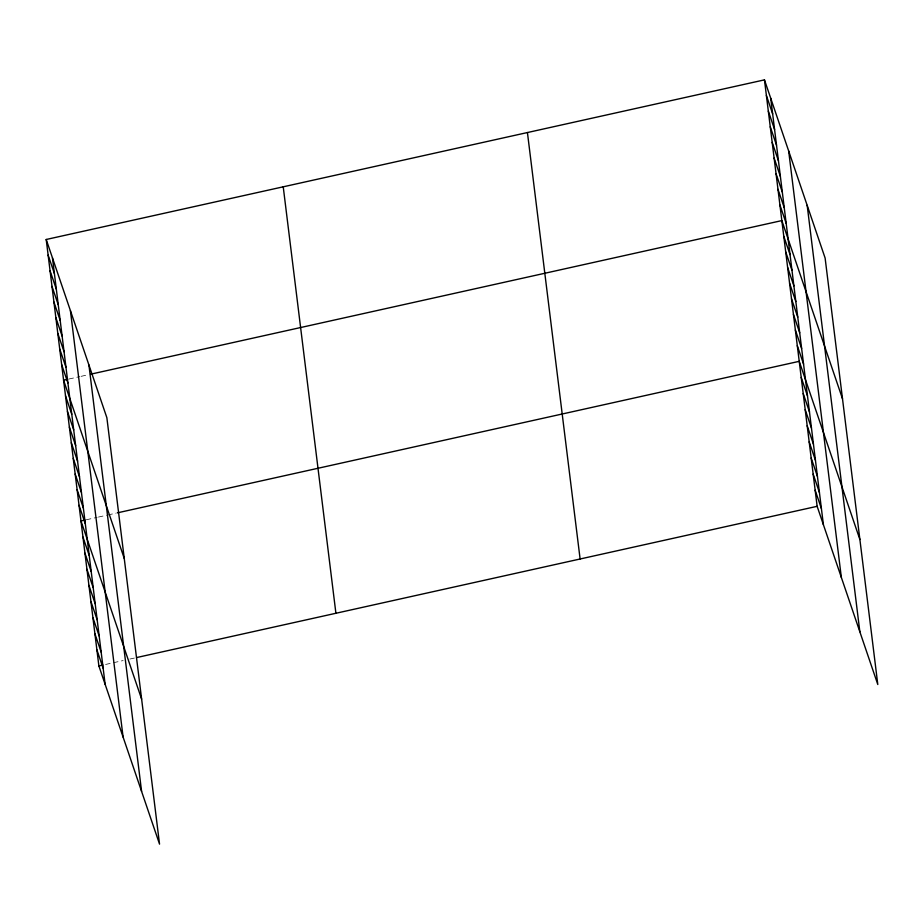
<?xml version="1.0" encoding="UTF-8"?>
<svg xmlns="http://www.w3.org/2000/svg" width="924" height="924" viewBox="0 0 924 924"><rect width="100%" height="100%" fill="white"/><g stroke="black" fill="none" stroke-linecap="round" stroke-linejoin="round"><path stroke-width="0.69" stroke-dasharray="4.62 3.46" d="M68.965 379.025L79.741 376.622M81.093 376.334L87.826 374.832M86.359 519.75L97.124 517.359M98.475 517.059L106.56 515.257M107.9 514.968L115.985 513.167M105.613 664.448L123.123 660.556M129.857 659.055L135.239 657.865"/><path stroke-width="1.39" d="M46.2 239.489L106.861 417.683L159.54 844.132L98.88 665.938L46.2 239.489L764.46 79.868L825.12 258.062L877.8 684.511L817.139 506.317L764.46 79.868M67.625 379.325L63.583 380.214L124.243 558.408M90.517 374.232L781.843 220.593L842.503 398.787M85.008 520.05L80.965 520.951L141.626 699.133M117.325 512.866L799.225 361.33L859.886 539.512M98.88 665.938L102.922 665.049M136.59 657.565L817.139 506.317M766.389 95.507L772.649 113.895M768.329 111.146L774.589 129.533M770.258 126.784L776.518 145.16M772.187 142.411L778.447 160.799M774.116 158.05L780.376 176.438M776.056 173.689L782.305 192.077M777.985 189.328L784.245 207.715M779.914 204.966L786.174 223.354M783.771 236.232L790.032 254.62M785.712 251.871L791.972 270.258M787.641 267.51L793.901 285.897M789.57 283.148L795.83 301.536M791.498 298.787L797.759 317.163M793.439 314.414L799.699 332.802M795.368 330.053L801.628 348.44M797.296 345.692L803.557 364.079M801.224 377.442L807.484 395.83M803.21 393.555L809.47 411.931M805.197 409.655L811.457 428.043M807.195 425.768L813.443 444.155M809.181 441.88L815.442 460.267M811.168 457.992L817.428 476.38M813.155 474.104L819.415 492.492M815.153 490.217L821.413 508.593M48.129 255.128L54.389 273.516M50.058 270.767L56.318 289.154M51.998 286.394L58.258 304.781M53.927 302.033L60.187 320.42M55.856 317.671L62.116 336.059M57.785 333.31L64.045 351.697M59.725 348.949L65.985 367.336M61.654 364.587L67.914 382.963M65.512 395.853L71.772 414.241M67.452 411.492L73.701 429.879M69.381 427.131L75.641 445.518M71.31 442.769L77.57 461.157M73.239 458.396L79.499 476.784M75.167 474.035L81.427 492.423M77.108 489.674L83.368 508.061M79.037 505.312L85.297 523.7M82.952 537.063L89.212 555.439M84.95 553.164L91.21 571.552M86.937 569.276L93.197 587.664M88.923 585.389L95.184 603.776M90.922 601.501L97.182 619.889M92.908 617.613L99.168 636.001M94.895 633.725L101.155 652.113M96.893 649.838L103.141 668.214M807.172 205.324L859.851 631.773M788.669 150.993L841.348 577.442M770.72 98.256L823.399 524.705M527.431 132.548L580.11 558.997M283.229 186.81L335.909 613.27M88.912 364.945L141.591 791.394M70.409 310.614L123.088 737.063M52.46 257.877L105.14 684.326"/></g></svg>
